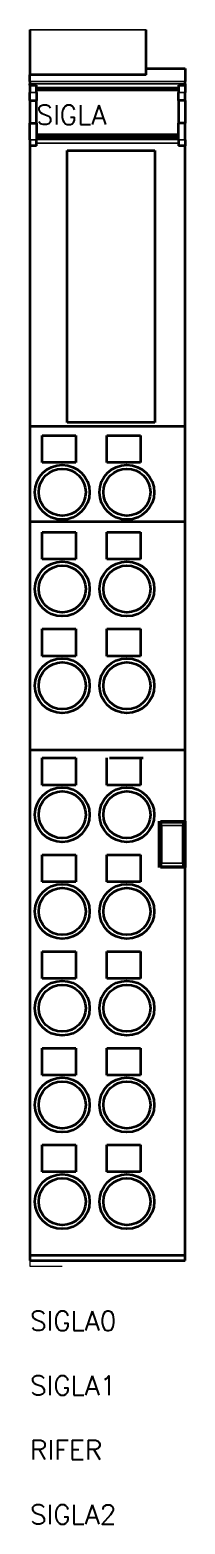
# Model space of a CAD drawing. Extents: x 0 to 12, y -20 to 96.
import ezdxf

# ---------------------------------------------------------------- set-up
doc = ezdxf.new("R2010")
doc.units = 0
doc.header["$LTSCALE"] = 4
doc.linetypes.add('CONTINUA', pattern=[0])
doc.layers.get('0').update_dxf_attribs({"linetype": 'CONTINUOUS'})
doc.layers.add('Sichtbar (ISO)', color=7, linetype='CONTINUOUS', lineweight=50)
doc.layers.add('Sichtbar schmal (ISO)', color=7, linetype='CONTINUOUS', lineweight=35)
doc.styles.get("Standard").update_dxf_attribs({"font": 'romans.shx'})

msp = doc.modelspace()

# ---------------------------------------------------------------- linework, layer by layer
for p, q in [((0, 2.5), (0, 0)), ((0, 0), (2.5, 0))]:
    msp.add_line(p, q)
at = {"layer": 'Sichtbar (ISO)'}
for p, q in [((0, 95.84), (0, 92.36)), ((9, 92.36), (9, 95.84)), ((9, 92.85), (12, 92.85)), ((12, 92.85), (12, 91.85)), ((9, 92.36), (0, 92.36)), ((0, 91.85), (0, 92.36)), ((0, 91.85), (0, 91.67)), ((0, 91.57), (0, 91.67)), ((0, 91.57), (0, 91.56)), ((0, 91.57), (0.5, 91.57)), ((0, 91.56), (0, 90.99)), ((0, 91.56), (0.5, 91.56)), ((0.5, 91.56), (0.5, 91.57)), ((0.5, 90.99), (0.5, 91.56)), ((11.5, 91.57), (12, 91.57)), ((11.5, 91.57), (11.5, 91.56)), ((12, 91.56), (11.5, 91.56)), ((11.5, 91.56), (11.5, 90.99)), ((12, 91.67), (12, 91.85)), ((12, 91.67), (12, 91.57)), ((12, 91.57), (12, 91.56)), ((12, 91.56), (12, 90.99)), ((0, 90.38), (0, 90.99)), ((0, 90.38), (0, 88.62)), ((0, 90.38), (0.5, 90.38)), ((0.5, 91.21), (11.5, 91.21)), ((0.5, 90.99), (0.5, 90.38)), ((0.5, 88.62), (0.5, 90.38)), ((11.5, 90.38), (11.5, 90.99)), ((11.5, 90.38), (11.5, 88.62)), ((12, 90.38), (11.5, 90.38)), ((12, 90.38), (12, 90.99)), ((12, 90.38), (12, 88.62)), ((0, 87.31), (0, 88.62)), ((0, 88.62), (0.5, 88.62)), ((0.5, 88.62), (0.5, 87.31)), ((12, 88.62), (11.5, 88.62)), ((11.5, 87.31), (11.5, 88.62)), ((12, 87.31), (12, 88.62)), ((0, 87.31), (0, 86.85)), ((0.5, 87.74), (11.5, 87.74)), ((0.5, 87.4), (11.5, 87.4)), ((0.5, 86.85), (0.5, 87.31)), ((11.5, 87.31), (11.5, 86.85)), ((12, 87.31), (12, 86.85)), ((0, 86.85), (0, 65.13)), ((0.5, 86.85), (0, 86.85)), ((2.87, 86.5), (9.65, 86.5)), ((2.87, 65.4), (2.87, 86.5)), ((9.65, 86.5), (9.65, 65.4)), ((12, 86.85), (11.5, 86.85)), ((12, 65.13), (12, 86.85)), ((0, 65.13), (0, 64.4)), ((0, 65.13), (12, 65.13)), ((9.65, 65.4), (2.87, 65.4)), ((12, 64.4), (12, 65.13)), ((0, 64.4), (0, 57.73)), ((0.95, 62.3), (0.95, 64.4)), ((0.95, 64.4), (3.55, 64.4)), ((3.55, 64.4), (3.55, 62.3)), ((5.95, 64.4), (8.55, 64.4)), ((5.95, 62.3), (5.95, 64.4)), ((8.55, 64.4), (8.55, 62.3)), ((12, 57.73), (12, 64.4)), ((3.55, 62.3), (0.95, 62.3)), ((8.55, 62.3), (5.95, 62.3)), ((0, 57.73), (0, 57)), ((0, 57.73), (12, 57.73)), ((0, 57), (0, 40.03)), ((0.95, 54.8), (0.95, 56.9)), ((0.95, 56.9), (3.55, 56.9)), ((3.55, 56.9), (3.55, 54.8)), ((5.95, 56.9), (8.55, 56.9)), ((5.95, 54.8), (5.95, 56.9)), ((8.55, 56.9), (8.55, 54.8)), ((12, 57), (12, 57.73)), ((12, 40.03), (12, 57)), ((3.55, 54.8), (0.95, 54.8)), ((8.55, 54.8), (5.95, 54.8)), ((0.95, 49.4), (3.55, 49.4)), ((0.95, 47.3), (0.95, 49.4)), ((3.55, 49.4), (3.55, 47.3)), ((5.95, 49.4), (8.55, 49.4)), ((5.95, 47.3), (5.95, 49.4)), ((8.55, 49.4), (8.55, 47.3)), ((3.55, 47.3), (0.95, 47.3)), ((8.55, 47.3), (5.95, 47.3)), ((0, 40.03), (0, 39.3)), ((0, 40.03), (12, 40.03)), ((0.95, 37.3), (0.95, 39.4)), ((0.95, 39.4), (3.55, 39.4)), ((3.55, 39.4), (3.55, 37.3)), ((5.95, 37.3), (5.95, 39.4)), ((6.15, 39.4), (8.75, 39.4)), ((8.55, 39.4), (8.55, 37.3)), ((12, 39.3), (12, 40.03)), ((0, 39.3), (0, 22.53)), ((12, 34.5), (12, 39.3)), ((3.55, 37.3), (0.95, 37.3)), ((8.55, 37.3), (5.95, 37.3)), ((10, 30.9), (10, 34.5)), ((10.1, 34.5), (12, 34.5)), ((10.15, 34.16), (10.15, 34.41)), ((10.15, 34.16), (10.15, 31.24)), ((10.25, 34.41), (11.85, 34.41)), ((11.85, 34.41), (11.85, 34.16)), ((11.85, 31.24), (11.85, 34.16)), ((12, 34.5), (12, 30.9)), ((0.95, 31.9), (3.55, 31.9)), ((0.95, 29.8), (0.95, 31.9)), ((3.55, 31.9), (3.55, 29.8)), ((5.95, 31.9), (8.55, 31.9)), ((5.95, 29.8), (5.95, 31.9)), ((8.55, 31.9), (8.55, 29.8)), ((12, 30.9), (10.1, 30.9)), ((10.15, 30.99), (10.15, 31.24)), ((10.25, 30.99), (11.85, 30.99)), ((11.85, 31.24), (11.85, 30.99)), ((12, 22.53), (12, 30.9)), ((3.55, 29.8), (0.95, 29.8)), ((8.55, 29.8), (5.95, 29.8)), ((0.95, 22.3), (0.95, 24.4)), ((0.95, 24.4), (3.55, 24.4)), ((3.55, 24.4), (3.55, 22.3)), ((5.95, 24.4), (8.55, 24.4)), ((5.95, 22.3), (5.95, 24.4)), ((8.55, 24.4), (8.55, 22.3)), ((0, 22.53), (0, 21.8)), ((3.55, 22.3), (0.95, 22.3)), ((8.55, 22.3), (5.95, 22.3)), ((12, 21.8), (12, 22.53)), ((0, 21.8), (0, 0.85)), ((12, 0.85), (12, 21.8)), ((0.95, 16.9), (3.55, 16.9)), ((0.95, 14.8), (0.95, 16.9)), ((3.55, 16.9), (3.55, 14.8)), ((5.95, 16.9), (8.55, 16.9)), ((5.95, 14.8), (5.95, 16.9)), ((8.55, 16.9), (8.55, 14.8)), ((3.55, 14.8), (0.95, 14.8)), ((8.55, 14.8), (5.95, 14.8)), ((0.95, 9.4), (3.55, 9.4)), ((0.95, 7.3), (0.95, 9.4)), ((3.55, 9.4), (3.55, 7.3)), ((5.95, 9.4), (8.55, 9.4)), ((5.95, 7.3), (5.95, 9.4)), ((8.55, 9.4), (8.55, 7.3)), ((3.55, 7.3), (0.95, 7.3)), ((8.55, 7.3), (5.95, 7.3)), ((0, 0.85), (0, 0.45)), ((0, 0.85), (12, 0.85)), ((0, 0.45), (12, 0.45)), ((12, 0.45), (12, 0.85))]:
    msp.add_line(p, q, dxfattribs=at)
for centre, radius in [((2.5, 60), 2.12), ((2.5, 60), 1.82), ((7.5, 60), 2.12), ((7.5, 60), 1.82), ((2.5, 52.5), 2.12), ((7.5, 52.5), 2.12), ((2.5, 52.5), 1.82), ((7.5, 52.5), 1.82), ((2.5, 45), 2.12), ((2.5, 45), 1.82), ((7.5, 45), 2.12), ((7.5, 45), 1.82), ((2.5, 35), 2.12), ((7.5, 35), 2.12), ((2.5, 35), 1.82), ((7.5, 35), 1.82), ((2.5, 27.5), 2.12), ((2.5, 27.5), 1.82), ((7.5, 27.5), 2.12), ((7.5, 27.5), 1.82), ((2.5, 20), 2.12), ((7.5, 20), 2.12), ((2.5, 20), 1.82), ((7.5, 20), 1.82), ((2.5, 12.5), 2.12), ((2.5, 12.5), 1.82), ((7.5, 12.5), 2.12), ((7.5, 12.5), 1.82), ((2.5, 5), 2.12), ((7.5, 5), 2.12), ((2.5, 5), 1.82), ((7.5, 5), 1.82)]:
    msp.add_circle(centre, radius, dxfattribs=at)
at = {"layer": 'Sichtbar schmal (ISO)'}
for p, q in [((0, 95.84), (9, 95.84)), ((0, 91.85), (12, 91.85)), ((0, 91.67), (12, 91.67)), ((0, 90.99), (0.5, 90.99)), ((0.5, 91.38), (11.5, 91.38)), ((0.5, 91.3), (11.5, 91.3)), ((12, 90.99), (11.5, 90.99)), ((0, 87.31), (0.5, 87.31)), ((0.5, 87.55), (11.5, 87.55)), ((0.5, 87.07), (11.5, 87.07)), ((12, 87.31), (11.5, 87.31)), ((10.25, 34.16), (11.85, 34.16)), ((11.85, 31.24), (10.25, 31.24))]:
    msp.add_line(p, q, dxfattribs=at)

# ---------------------------------------------------------------- texts
at = {"color": 3, "linetype": 'CONTINUA'}
for tag, p, s, flags in [('SIGLA', (0.5, 88.5), 'SIGLA ?', 8), ('SIGLA0', (0, -5), '', 9), ('SIGLA1', (0, -10), '', 9), ('RIFER', (0, -15), 'RIFER ?', 8), ('SIGLA2', (0, -20), '', 9)]:
    msp.add_attdef(tag, p, s, height=1.5, dxfattribs=dict(at, flags=flags))
at = {"linetype": 'CONTINUA', "flags": 9}
for tag, s in [('TIPOSIG', '3'), ('POSIZIONE', ''), ('P-TABELLA', ''), ('T-TABELLA', ''), ('H-TABELLA', ''), ('CODICE', '1xNNN'), ('NOTE1', ''), ('NOTE2', ''), ('NOTE2', ''), ('NOTE1', ''), ('H-TABELLA', ''), ('T-TABELLA', ''), ('P-TABELLA', ''), ('POSIZIONE', ''), ('TIPOSIG', '3')]:
    msp.add_attdef(tag, (0, 0), s, height=0.00000001, dxfattribs=at)
at = {"flags": 9}
for tag, s in [('TIPOSIG', '3'), ('POSIZIONE', ''), ('P-TABELLA', ''), ('T-TABELLA', ''), ('H-TABELLA', ''), ('CODICE', '1xNNN'), ('NOTE1', ''), ('NOTE2', '')]:
    msp.add_attdef(tag, (0, 0), s, height=0.00000001, dxfattribs=at)

doc.saveas('drawing.dxf')
